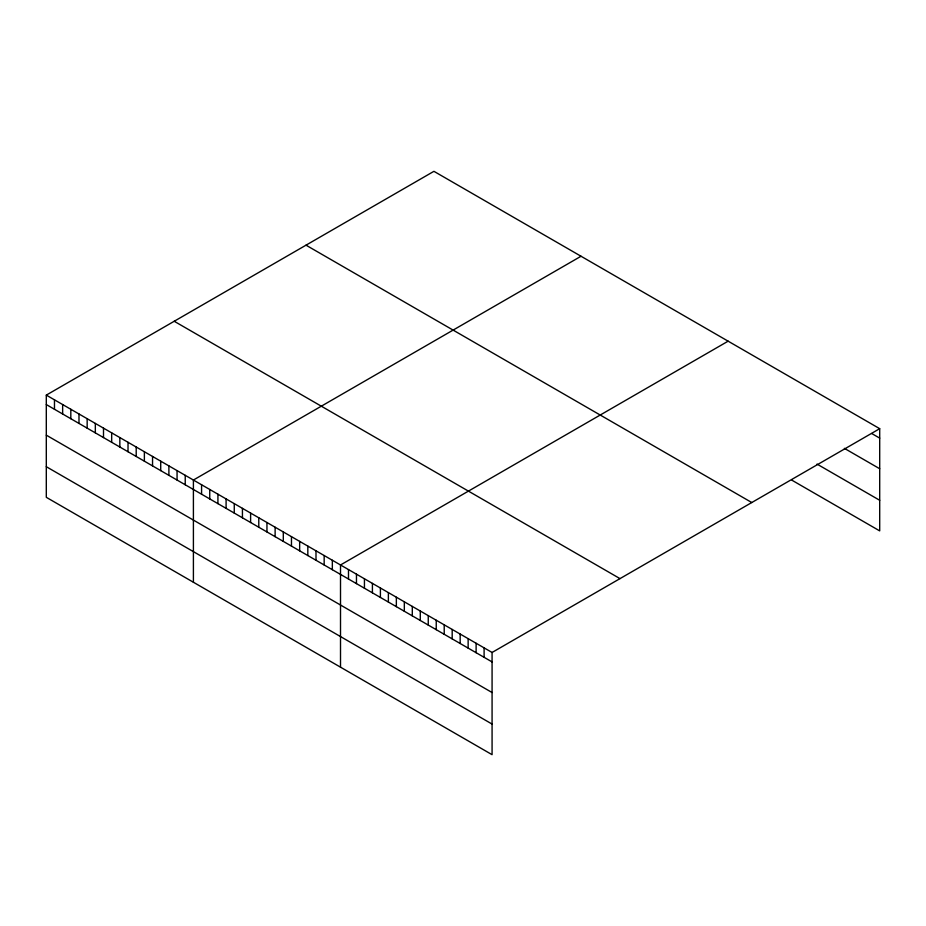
<?xml version="1.0" encoding="UTF-8"?>
<svg xmlns="http://www.w3.org/2000/svg" width="926" height="926" viewBox="0 0 926 926"><rect width="100%" height="100%" fill="white"/><g stroke="black" fill="none" stroke-linecap="round" stroke-linejoin="round"><path stroke-width="1.39" d="M46.3 395.113L492.076 652.471L492.076 754.678L46.3 497.32L46.3 395.113L433.924 171.322L879.7 428.68L879.7 530.887L791.95 480.224M581.03 256.247L193.407 480.038L193.407 582.246M728.137 341.173L340.513 564.976L340.513 667.183M492.076 652.471L879.7 428.68M871.725 433.518L879.7 438.125M844.373 448.346L879.7 468.741M817.021 464.088L879.7 500.283M306.008 245.17L751.785 502.54M174.215 321.264L619.992 578.623M46.3 404.558L492.076 661.916M46.3 435.162L492.076 692.532M46.3 466.704L492.076 724.074M484.101 647.876L484.101 657.321M476.114 643.269L476.114 652.714M468.139 638.662L468.139 648.107M460.164 634.055L460.164 643.501M452.189 629.448L452.189 638.894M444.214 624.842L444.214 634.287M436.239 620.235L436.239 629.68M428.252 615.628L428.252 625.073M420.277 611.033L420.277 620.478M412.301 606.426L412.301 615.871M404.326 601.819L404.326 611.264M396.351 597.212L396.351 606.657M388.376 592.605L388.376 602.05M380.401 587.998L380.401 597.444M372.414 583.392L372.414 592.837M364.439 578.785L364.439 588.23M356.464 574.178L356.464 583.623M348.489 569.583L348.489 579.028M332.341 560.253L332.341 569.698M324.169 555.531L324.169 564.976M315.998 550.82L315.998 560.265M307.826 546.097L307.826 555.542M299.654 541.386L299.654 550.831M291.47 536.663L291.47 546.109M283.298 531.941L283.298 541.386M275.126 527.23L275.126 536.675M266.954 522.507L266.954 531.952M258.782 517.784L258.782 527.23M250.61 513.073L250.61 522.519M242.438 508.351L242.438 517.796M234.266 503.628L234.266 513.073M226.094 498.917L226.094 508.362M217.923 494.195L217.923 503.64M209.751 489.484L209.751 498.929M201.579 484.761L201.579 494.206M185.235 475.327L185.235 484.773M177.063 470.605L177.063 480.05M168.891 465.882L168.891 475.327M160.719 461.171L160.719 470.616M152.547 456.449L152.547 465.894M144.375 451.738L144.375 461.171M136.203 447.015L136.203 456.46M128.019 442.292L128.019 451.738M119.848 437.581L119.848 447.026M111.676 432.859L111.676 442.304M103.504 428.136L103.504 437.581M95.332 423.425L95.332 432.87M87.16 418.702L87.16 428.148M78.988 413.98L78.988 423.425M70.816 409.269L70.816 418.714M62.644 404.546L62.644 413.991M54.472 399.835L54.472 409.28"/></g></svg>
